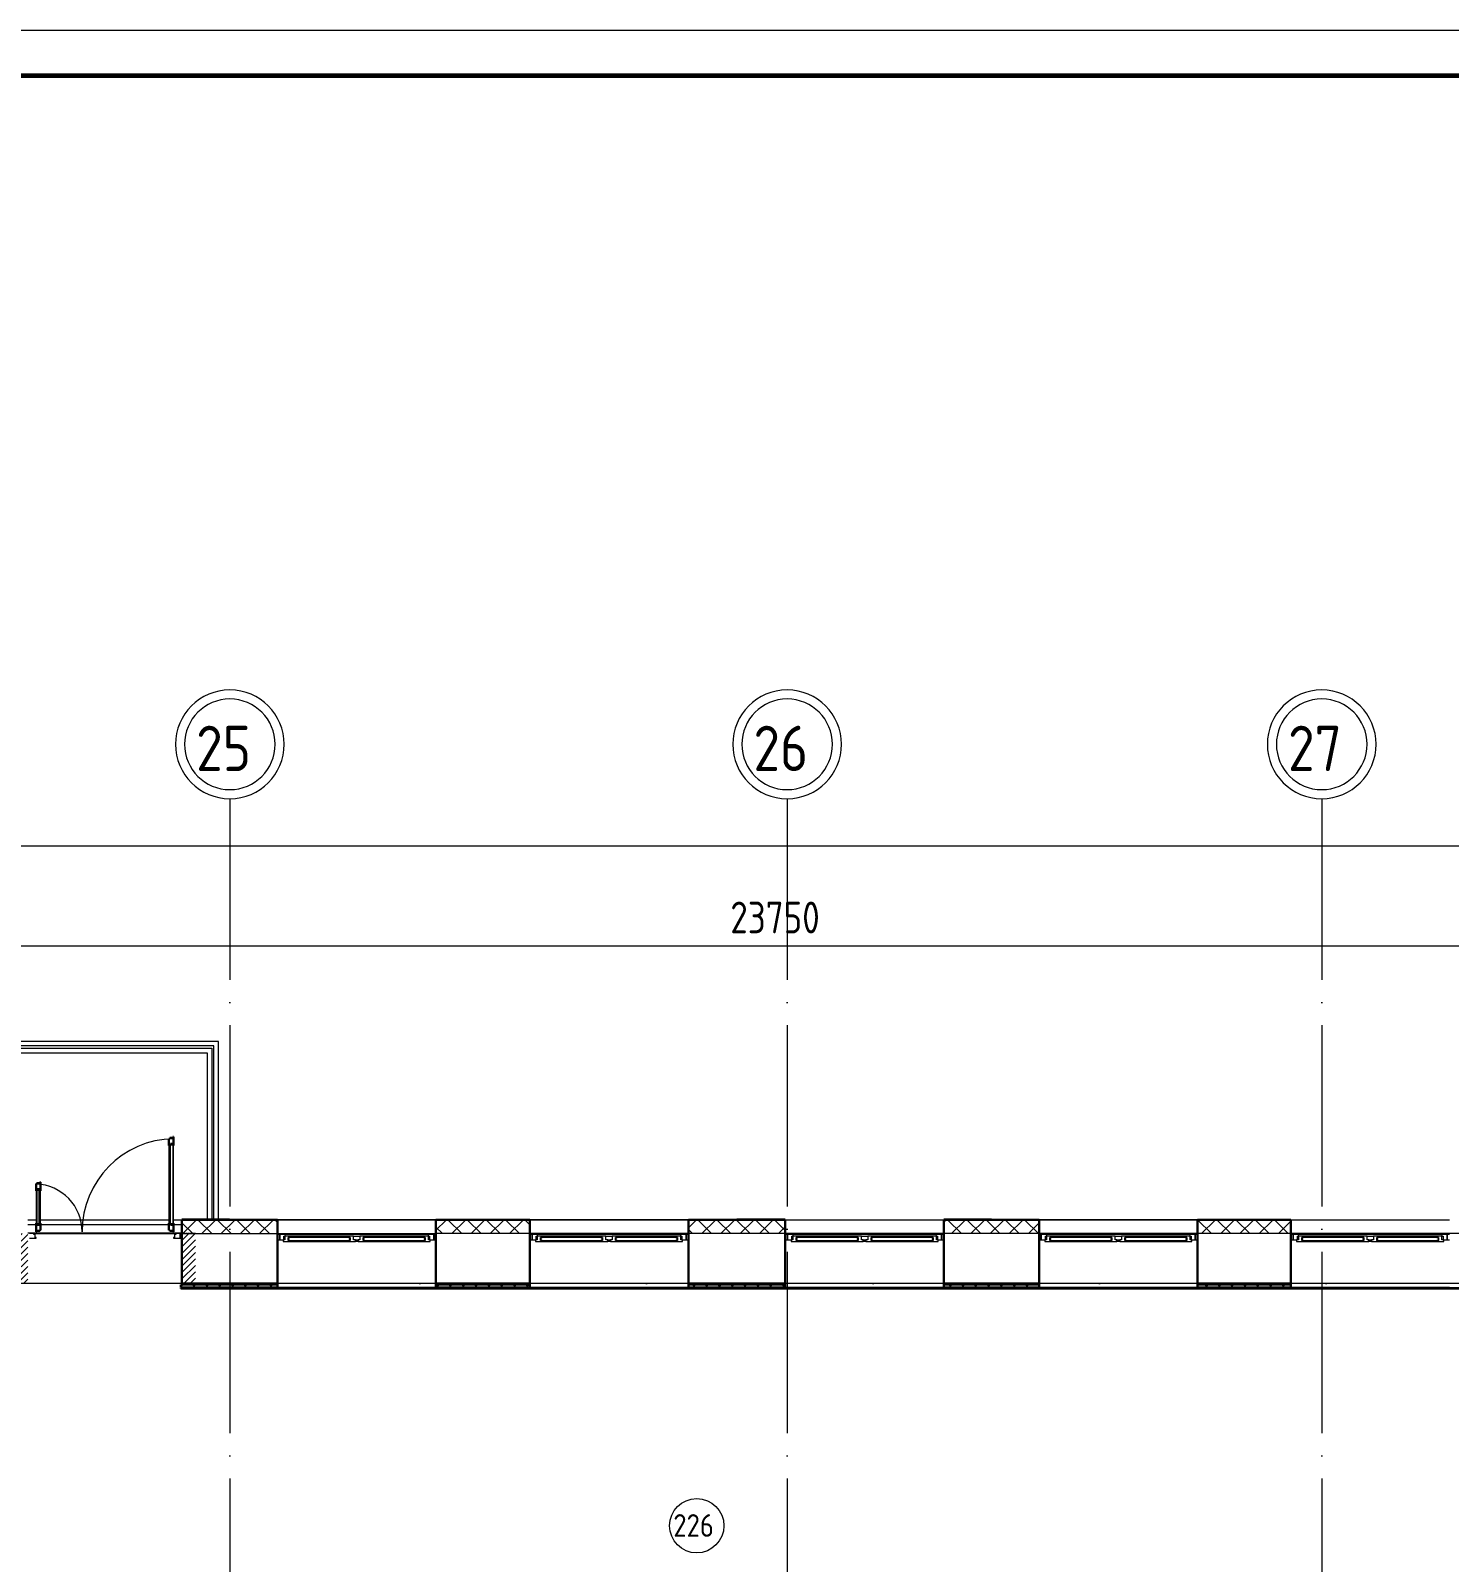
# Model space of a CAD drawing. Header units: millimetres. Extents: x -586848 to 520591, y -385801 to 675781.
# Drawn here: x -72236 to -56579, y -318603 to -301701 of the extents above; entities that cross this region are included whole.
import ezdxf

# ---------------------------------------------------------------- set-up
doc = ezdxf.new("R2010")
doc.units = ezdxf.units.MM
doc.linetypes.add('ADSK_Линия сетки', pattern=[25, 20, -2.5, 0, -2.5])
doc.linetypes.add('ADSK_Штриховая_ш2 п1_5', pattern=[4.5, 3, -1.5])
for name, color, linetype, lineweight in [('_ Окна', 7, 'Continuous', 9), ('Двери', 252, 'Continuous', 9), ('Лестницы', 252, 'Continuous', 9), ('Марки помещений', 252, 'Continuous', 20), ('Ограждение', 252, 'Continuous', 9), ('Окна', 252, 'Continuous', 9), ('Оси', 252, 'Continuous', 9), ('ОФ_рамка', 8, 'Continuous', 60), ('Размеры', 7, 'Continuous', 9), ('Стены внутренние', 7, 'Continuous', 18), ('Стены наружные', 7, 'Continuous', 18), ('Стены штриховка', 7, 'Continuous', 9)]:
    doc.layers.add(name, color=color, linetype=linetype, lineweight=lineweight)
doc.layers.add('Двери открывание', color=7, linetype='Continuous', lineweight=9, true_color=0xc0c0c0)
doc.styles.add('GOST Common_1', font='', dxfattribs={"height": 250})
doc.styles.add('GOST Common_2', font='', dxfattribs={"width": 0.9, "height": 250})
doc.styles.add('GOST Common_3', font='', dxfattribs={"height": 3.5})
doc.styles.get('GOST Common_1').set_extended_font_data('GOST type B')
doc.styles.get('GOST Common_2').set_extended_font_data('GOST type B')
doc.styles.get('GOST Common_3').set_extended_font_data('GOST 2.304 type A')

# ---------------------------------------------------------------- blocks, each defined once
blk = doc.blocks.new('А0')
at = {"layer": 'ОФ_рамка', "color": 0, "linetype": 'Continuous', "lineweight": 5, "ltscale": 100}
blk.add_lwpolyline([(341068, -309617), (222168, -309617)], dxfattribs=at)
at = {"layer": 'ОФ_рамка', "color": 0, "linetype": 'Continuous', "ltscale": 100}
blk.add_lwpolyline([(340568, -310117), (224168, -310117)], dxfattribs=at)
blk = doc.blocks.new('2 этаж')
at = {"layer": 'Двери', "lineweight": 18, "true_color": 0x636466}
h = blk.add_hatch(dxfattribs=at)
h.set_pattern_fill('FP_2', color=251, style=0, pattern_type=2)
h.set_pattern_definition([(45, (111971.006, 28635.747), (-35.3553, 35.3553), [])])
h.paths.add_polyline_path([(113096, 28361), (113096, 28911), (112946, 28911), (112946, 28361)])
h.paths.add_polyline_path([(111096, 28361), (111246, 28361), (111246, 28911), (111096, 28911), (111096, 28383)])
at = {"layer": '_ Окна', "color": 251, "true_color": 0x636466}
for p, q in [((114026, 28901), (114001, 28901)), ((114001, 28843), (114026, 28843)), ((114026, 28843), (114026, 28901)), ((114124, 28867), (114121, 28867)), ((114121, 28867), (114121, 28835)), ((114121, 28835), (114124, 28835)), ((114801, 28867), (114124, 28867)), ((114124, 28867), (114124, 28835)), ((114124, 28835), (114124, 28867)), ((114124, 28835), (114801, 28835)), ((114801, 28835), (114801, 28867)), ((114801, 28867), (114801, 28835)), ((114804, 28867), (114801, 28867)), ((114801, 28835), (114804, 28835)), ((114804, 28835), (114804, 28867)), ((114951, 28867), (114948, 28867)), ((114948, 28867), (114948, 28835)), ((114948, 28835), (114951, 28835)), ((115628, 28867), (114951, 28867)), ((114951, 28867), (114951, 28835)), ((114951, 28835), (114951, 28867)), ((114951, 28835), (115628, 28835)), ((115628, 28835), (115628, 28867)), ((115628, 28867), (115628, 28835)), ((115631, 28867), (115628, 28867)), ((115628, 28835), (115631, 28835)), ((115631, 28835), (115631, 28867)), ((115751, 28901), (115726, 28901)), ((115726, 28901), (115726, 28843)), ((115726, 28843), (115751, 28843)), ((116811, 28901), (116786, 28901)), ((116786, 28843), (116811, 28843)), ((116811, 28843), (116811, 28901)), ((116909, 28867), (116906, 28867)), ((116906, 28867), (116906, 28835)), ((116906, 28835), (116909, 28835)), ((117586, 28867), (116909, 28867)), ((116909, 28867), (116909, 28835)), ((116909, 28835), (116909, 28867)), ((116909, 28835), (117586, 28835)), ((117586, 28835), (117586, 28867)), ((117586, 28867), (117586, 28835)), ((117589, 28867), (117586, 28867)), ((117586, 28835), (117589, 28835)), ((117589, 28835), (117589, 28867)), ((117736, 28867), (117733, 28867)), ((117733, 28867), (117733, 28835)), ((117733, 28835), (117736, 28835)), ((118413, 28867), (117736, 28867)), ((117736, 28867), (117736, 28835)), ((117736, 28835), (117736, 28867)), ((117736, 28835), (118413, 28835)), ((118413, 28835), (118413, 28867)), ((118413, 28867), (118413, 28835)), ((118416, 28867), (118413, 28867)), ((118413, 28835), (118416, 28835)), ((118416, 28835), (118416, 28867)), ((118536, 28901), (118511, 28901)), ((118511, 28901), (118511, 28843)), ((118511, 28843), (118536, 28843)), ((119631, 28901), (119606, 28901)), ((119606, 28843), (119631, 28843)), ((119631, 28843), (119631, 28901)), ((119729, 28867), (119726, 28867)), ((119726, 28867), (119726, 28835)), ((119726, 28835), (119729, 28835)), ((120406, 28867), (119729, 28867)), ((119729, 28867), (119729, 28835)), ((119729, 28835), (119729, 28867)), ((119729, 28835), (120406, 28835)), ((120406, 28835), (120406, 28867)), ((120406, 28867), (120406, 28835)), ((120409, 28867), (120406, 28867)), ((120406, 28835), (120409, 28835)), ((120409, 28835), (120409, 28867)), ((120556, 28867), (120553, 28867)), ((120553, 28867), (120553, 28835)), ((120553, 28835), (120556, 28835)), ((121233, 28867), (120556, 28867)), ((120556, 28867), (120556, 28835)), ((120556, 28835), (120556, 28867)), ((120556, 28835), (121233, 28835)), ((121233, 28835), (121233, 28867)), ((121233, 28867), (121233, 28835)), ((121236, 28867), (121233, 28867)), ((121233, 28835), (121236, 28835)), ((121236, 28835), (121236, 28867)), ((121356, 28901), (121331, 28901)), ((121331, 28901), (121331, 28843)), ((121331, 28843), (121356, 28843)), ((122431, 28901), (122406, 28901)), ((122406, 28843), (122431, 28843)), ((122431, 28843), (122431, 28901)), ((122529, 28867), (122526, 28867)), ((122526, 28867), (122526, 28835)), ((122526, 28835), (122529, 28835)), ((123206, 28867), (122529, 28867)), ((122529, 28867), (122529, 28835)), ((122529, 28835), (122529, 28867)), ((122529, 28835), (123206, 28835)), ((123206, 28835), (123206, 28867)), ((123206, 28867), (123206, 28835)), ((123209, 28867), (123206, 28867)), ((123206, 28835), (123209, 28835)), ((123209, 28835), (123209, 28867)), ((123356, 28867), (123353, 28867)), ((123353, 28867), (123353, 28835)), ((123353, 28835), (123356, 28835)), ((124033, 28867), (123356, 28867)), ((123356, 28867), (123356, 28835)), ((123356, 28835), (123356, 28867)), ((123356, 28835), (124033, 28835)), ((124033, 28835), (124033, 28867)), ((124033, 28867), (124033, 28835)), ((124036, 28867), (124033, 28867)), ((124033, 28835), (124036, 28835)), ((124036, 28835), (124036, 28867)), ((124156, 28901), (124131, 28901)), ((124131, 28901), (124131, 28843)), ((124131, 28843), (124156, 28843)), ((125211, 28901), (125186, 28901)), ((125186, 28843), (125211, 28843)), ((125211, 28843), (125211, 28901)), ((125309, 28867), (125306, 28867)), ((125306, 28867), (125306, 28835)), ((125306, 28835), (125309, 28835)), ((125986, 28867), (125309, 28867)), ((125309, 28867), (125309, 28835)), ((125309, 28835), (125309, 28867)), ((125309, 28835), (125986, 28835)), ((125986, 28835), (125986, 28867)), ((125986, 28867), (125986, 28835)), ((125989, 28867), (125986, 28867)), ((125986, 28835), (125989, 28835)), ((125989, 28835), (125989, 28867)), ((126136, 28867), (126133, 28867)), ((126133, 28867), (126133, 28835)), ((126133, 28835), (126136, 28835)), ((126813, 28867), (126136, 28867)), ((126136, 28867), (126136, 28835)), ((126136, 28835), (126136, 28867)), ((126136, 28835), (126813, 28835)), ((126813, 28835), (126813, 28867)), ((126813, 28867), (126813, 28835)), ((126816, 28867), (126813, 28867)), ((126813, 28835), (126816, 28835)), ((126816, 28835), (126816, 28867)), ((126936, 28901), (126911, 28901)), ((126911, 28901), (126911, 28843)), ((126911, 28843), (126936, 28843))]:
    blk.add_line(p, q, dxfattribs=at)
at = {"layer": '_ Окна', "color": 251, "lineweight": 18, "true_color": 0x636466}
for p, q in [((114085, 28901), (114026, 28901)), ((114026, 28901), (114026, 28843)), ((114026, 28843), (114064, 28843)), ((114084, 28843), (114064, 28843)), ((114064, 28843), (114064, 28826)), ((114064, 28826), (114120, 28826)), ((114072, 28843), (114072, 28884)), ((114072, 28884), (114084, 28884)), ((114084, 28884), (114084, 28843)), ((114134, 28884), (114084, 28884)), ((114090, 28884), (114085, 28901)), ((114120, 28826), (114121, 28827)), ((114121, 28835), (114121, 28867)), ((114121, 28867), (114139, 28867)), ((114139, 28835), (114121, 28835)), ((114121, 28827), (114122, 28826)), ((114122, 28826), (114137, 28826)), ((114139, 28867), (114134, 28884)), ((114137, 28826), (114139, 28835)), ((114791, 28884), (114786, 28867)), ((114786, 28867), (114804, 28867)), ((114804, 28835), (114786, 28835)), ((114786, 28835), (114788, 28826)), ((114788, 28826), (114803, 28826)), ((114841, 28884), (114791, 28884)), ((114803, 28826), (114804, 28827)), ((114804, 28867), (114804, 28835)), ((114804, 28827), (114805, 28826)), ((114805, 28826), (114861, 28826)), ((114841, 28843), (114841, 28884)), ((114861, 28843), (114841, 28843)), ((114861, 28826), (114861, 28843)), ((114911, 28843), (114891, 28843)), ((114891, 28843), (114891, 28826)), ((114891, 28826), (114947, 28826)), ((114911, 28884), (114911, 28843)), ((114961, 28884), (114911, 28884)), ((114947, 28826), (114948, 28827)), ((114948, 28835), (114948, 28867)), ((114948, 28867), (114966, 28867)), ((114966, 28835), (114948, 28835)), ((114948, 28827), (114949, 28826)), ((114949, 28826), (114964, 28826)), ((114966, 28867), (114961, 28884)), ((114964, 28826), (114966, 28835)), ((115618, 28884), (115613, 28867)), ((115613, 28867), (115631, 28867)), ((115631, 28835), (115613, 28835)), ((115613, 28835), (115615, 28826)), ((115615, 28826), (115630, 28826)), ((115668, 28884), (115618, 28884)), ((115630, 28826), (115631, 28827)), ((115631, 28867), (115631, 28835)), ((115631, 28827), (115632, 28826)), ((115632, 28826), (115688, 28826)), ((115667, 28901), (115662, 28884)), ((115726, 28901), (115667, 28901)), ((115668, 28843), (115668, 28884)), ((115668, 28884), (115680, 28884)), ((115688, 28843), (115668, 28843)), ((115680, 28884), (115680, 28843)), ((115688, 28826), (115688, 28843)), ((115688, 28843), (115726, 28843)), ((115726, 28843), (115726, 28901)), ((116870, 28901), (116811, 28901)), ((116811, 28901), (116811, 28843)), ((116811, 28843), (116849, 28843)), ((116869, 28843), (116849, 28843)), ((116849, 28843), (116849, 28826)), ((116849, 28826), (116905, 28826)), ((116857, 28843), (116857, 28884)), ((116857, 28884), (116869, 28884)), ((116869, 28884), (116869, 28843)), ((116919, 28884), (116869, 28884)), ((116875, 28884), (116870, 28901)), ((116905, 28826), (116906, 28827)), ((116906, 28835), (116906, 28867)), ((116906, 28867), (116924, 28867)), ((116924, 28835), (116906, 28835)), ((116906, 28827), (116907, 28826)), ((116907, 28826), (116922, 28826)), ((116924, 28867), (116919, 28884)), ((116922, 28826), (116924, 28835)), ((117576, 28884), (117571, 28867)), ((117571, 28867), (117589, 28867)), ((117589, 28835), (117571, 28835)), ((117571, 28835), (117573, 28826)), ((117573, 28826), (117588, 28826)), ((117626, 28884), (117576, 28884)), ((117588, 28826), (117589, 28827)), ((117589, 28867), (117589, 28835)), ((117589, 28827), (117590, 28826)), ((117590, 28826), (117646, 28826)), ((117626, 28843), (117626, 28884)), ((117646, 28843), (117626, 28843)), ((117646, 28826), (117646, 28843)), ((117696, 28843), (117676, 28843)), ((117676, 28843), (117676, 28826)), ((117676, 28826), (117732, 28826)), ((117696, 28884), (117696, 28843)), ((117746, 28884), (117696, 28884)), ((117732, 28826), (117733, 28827)), ((117733, 28835), (117733, 28867)), ((117733, 28867), (117751, 28867)), ((117751, 28835), (117733, 28835)), ((117733, 28827), (117734, 28826)), ((117734, 28826), (117749, 28826)), ((117751, 28867), (117746, 28884)), ((117749, 28826), (117751, 28835)), ((118403, 28884), (118398, 28867)), ((118398, 28867), (118416, 28867)), ((118416, 28835), (118398, 28835)), ((118398, 28835), (118400, 28826)), ((118400, 28826), (118415, 28826)), ((118453, 28884), (118403, 28884)), ((118415, 28826), (118416, 28827)), ((118416, 28867), (118416, 28835)), ((118416, 28827), (118417, 28826)), ((118417, 28826), (118473, 28826)), ((118452, 28901), (118447, 28884)), ((118511, 28901), (118452, 28901)), ((118453, 28843), (118453, 28884)), ((118453, 28884), (118465, 28884)), ((118473, 28843), (118453, 28843)), ((118465, 28884), (118465, 28843)), ((118473, 28826), (118473, 28843)), ((118473, 28843), (118511, 28843)), ((118511, 28843), (118511, 28901)), ((119690, 28901), (119631, 28901)), ((119631, 28901), (119631, 28843)), ((119631, 28843), (119669, 28843)), ((119689, 28843), (119669, 28843)), ((119669, 28843), (119669, 28826)), ((119669, 28826), (119725, 28826)), ((119677, 28843), (119677, 28884)), ((119677, 28884), (119689, 28884)), ((119689, 28884), (119689, 28843)), ((119739, 28884), (119689, 28884)), ((119695, 28884), (119690, 28901)), ((119725, 28826), (119726, 28827)), ((119726, 28835), (119726, 28867)), ((119726, 28867), (119744, 28867)), ((119744, 28835), (119726, 28835)), ((119726, 28827), (119727, 28826)), ((119727, 28826), (119742, 28826)), ((119744, 28867), (119739, 28884)), ((119742, 28826), (119744, 28835)), ((120396, 28884), (120391, 28867)), ((120391, 28867), (120409, 28867)), ((120409, 28835), (120391, 28835)), ((120391, 28835), (120393, 28826)), ((120393, 28826), (120408, 28826)), ((120446, 28884), (120396, 28884)), ((120408, 28826), (120409, 28827)), ((120409, 28867), (120409, 28835)), ((120409, 28827), (120410, 28826)), ((120410, 28826), (120466, 28826)), ((120446, 28843), (120446, 28884)), ((120466, 28843), (120446, 28843)), ((120466, 28826), (120466, 28843)), ((120516, 28843), (120496, 28843)), ((120496, 28843), (120496, 28826)), ((120496, 28826), (120552, 28826)), ((120516, 28884), (120516, 28843)), ((120566, 28884), (120516, 28884)), ((120552, 28826), (120553, 28827)), ((120553, 28835), (120553, 28867)), ((120553, 28867), (120571, 28867)), ((120571, 28835), (120553, 28835)), ((120553, 28827), (120554, 28826)), ((120554, 28826), (120569, 28826)), ((120571, 28867), (120566, 28884)), ((120569, 28826), (120571, 28835)), ((121223, 28884), (121218, 28867)), ((121218, 28867), (121236, 28867)), ((121236, 28835), (121218, 28835)), ((121218, 28835), (121220, 28826)), ((121220, 28826), (121235, 28826)), ((121273, 28884), (121223, 28884)), ((121235, 28826), (121236, 28827)), ((121236, 28867), (121236, 28835)), ((121236, 28827), (121237, 28826)), ((121237, 28826), (121293, 28826)), ((121272, 28901), (121267, 28884)), ((121331, 28901), (121272, 28901)), ((121273, 28843), (121273, 28884)), ((121273, 28884), (121285, 28884)), ((121293, 28843), (121273, 28843)), ((121285, 28884), (121285, 28843)), ((121293, 28826), (121293, 28843)), ((121293, 28843), (121331, 28843)), ((121331, 28843), (121331, 28901)), ((122490, 28901), (122431, 28901)), ((122431, 28901), (122431, 28843)), ((122431, 28843), (122469, 28843)), ((122489, 28843), (122469, 28843)), ((122469, 28843), (122469, 28826)), ((122469, 28826), (122525, 28826)), ((122477, 28843), (122477, 28884)), ((122477, 28884), (122489, 28884)), ((122489, 28884), (122489, 28843)), ((122539, 28884), (122489, 28884)), ((122495, 28884), (122490, 28901)), ((122525, 28826), (122526, 28827)), ((122526, 28835), (122526, 28867)), ((122526, 28867), (122544, 28867)), ((122544, 28835), (122526, 28835)), ((122526, 28827), (122527, 28826)), ((122527, 28826), (122542, 28826)), ((122544, 28867), (122539, 28884)), ((122542, 28826), (122544, 28835)), ((123196, 28884), (123191, 28867)), ((123191, 28867), (123209, 28867)), ((123209, 28835), (123191, 28835)), ((123191, 28835), (123193, 28826)), ((123193, 28826), (123208, 28826)), ((123246, 28884), (123196, 28884)), ((123208, 28826), (123209, 28827)), ((123209, 28867), (123209, 28835)), ((123209, 28827), (123210, 28826)), ((123210, 28826), (123266, 28826)), ((123246, 28843), (123246, 28884)), ((123266, 28843), (123246, 28843)), ((123266, 28826), (123266, 28843)), ((123316, 28843), (123296, 28843)), ((123296, 28843), (123296, 28826)), ((123296, 28826), (123352, 28826)), ((123316, 28884), (123316, 28843)), ((123366, 28884), (123316, 28884)), ((123352, 28826), (123353, 28827)), ((123353, 28835), (123353, 28867)), ((123353, 28867), (123371, 28867)), ((123371, 28835), (123353, 28835)), ((123353, 28827), (123354, 28826)), ((123354, 28826), (123369, 28826)), ((123371, 28867), (123366, 28884)), ((123369, 28826), (123371, 28835)), ((124023, 28884), (124018, 28867)), ((124018, 28867), (124036, 28867)), ((124036, 28835), (124018, 28835)), ((124018, 28835), (124020, 28826)), ((124020, 28826), (124035, 28826)), ((124073, 28884), (124023, 28884)), ((124035, 28826), (124036, 28827)), ((124036, 28867), (124036, 28835)), ((124036, 28827), (124037, 28826)), ((124037, 28826), (124093, 28826)), ((124072, 28901), (124067, 28884)), ((124131, 28901), (124072, 28901)), ((124073, 28843), (124073, 28884)), ((124073, 28884), (124085, 28884)), ((124093, 28843), (124073, 28843)), ((124085, 28884), (124085, 28843)), ((124093, 28826), (124093, 28843)), ((124093, 28843), (124131, 28843)), ((124131, 28843), (124131, 28901)), ((125270, 28901), (125211, 28901)), ((125211, 28901), (125211, 28843)), ((125211, 28843), (125249, 28843)), ((125269, 28843), (125249, 28843)), ((125249, 28843), (125249, 28826)), ((125249, 28826), (125305, 28826)), ((125257, 28843), (125257, 28884)), ((125257, 28884), (125269, 28884)), ((125269, 28884), (125269, 28843)), ((125319, 28884), (125269, 28884)), ((125275, 28884), (125270, 28901)), ((125305, 28826), (125306, 28827)), ((125306, 28835), (125306, 28867)), ((125306, 28867), (125324, 28867)), ((125324, 28835), (125306, 28835)), ((125306, 28827), (125307, 28826)), ((125307, 28826), (125322, 28826)), ((125324, 28867), (125319, 28884)), ((125322, 28826), (125324, 28835)), ((125976, 28884), (125971, 28867)), ((125971, 28867), (125989, 28867)), ((125989, 28835), (125971, 28835)), ((125971, 28835), (125973, 28826)), ((125973, 28826), (125988, 28826)), ((126026, 28884), (125976, 28884)), ((125988, 28826), (125989, 28827)), ((125989, 28867), (125989, 28835)), ((125989, 28827), (125990, 28826)), ((125990, 28826), (126046, 28826)), ((126026, 28843), (126026, 28884)), ((126046, 28843), (126026, 28843)), ((126046, 28826), (126046, 28843)), ((126096, 28843), (126076, 28843)), ((126076, 28843), (126076, 28826)), ((126076, 28826), (126132, 28826)), ((126096, 28884), (126096, 28843)), ((126146, 28884), (126096, 28884)), ((126132, 28826), (126133, 28827)), ((126133, 28835), (126133, 28867)), ((126133, 28867), (126151, 28867)), ((126151, 28835), (126133, 28835)), ((126133, 28827), (126134, 28826)), ((126134, 28826), (126149, 28826)), ((126151, 28867), (126146, 28884)), ((126149, 28826), (126151, 28835)), ((126803, 28884), (126798, 28867)), ((126798, 28867), (126816, 28867)), ((126816, 28835), (126798, 28835)), ((126798, 28835), (126800, 28826)), ((126800, 28826), (126815, 28826)), ((126853, 28884), (126803, 28884)), ((126815, 28826), (126816, 28827)), ((126816, 28867), (126816, 28835)), ((126816, 28827), (126817, 28826)), ((126817, 28826), (126873, 28826)), ((126852, 28901), (126847, 28884)), ((126911, 28901), (126852, 28901)), ((126853, 28843), (126853, 28884)), ((126853, 28884), (126865, 28884)), ((126873, 28843), (126853, 28843)), ((126865, 28884), (126865, 28843)), ((126873, 28826), (126873, 28843)), ((126873, 28843), (126911, 28843)), ((126911, 28843), (126911, 28901))]:
    blk.add_line(p, q, dxfattribs=at)
at = {"layer": 'Двери', "color": 251, "lineweight": 30, "true_color": 0x636466}
for p, q in [((112813, 29959), (112804, 29959)), ((112804, 29959), (112804, 29885)), ((112845, 29969), (112813, 29969)), ((112813, 29969), (112813, 29959)), ((112854, 29979), (112845, 29979)), ((112845, 29979), (112845, 29969)), ((112854, 29885), (112854, 29979)), ((112804, 29885), (112821, 29885)), ((112821, 29885), (112821, 29903)), ((112821, 29903), (112845, 29903)), ((112845, 29903), (112845, 29885)), ((112845, 29885), (112854, 29885)), ((111347, 29459), (111338, 29459)), ((111338, 29459), (111338, 29385)), ((111379, 29469), (111347, 29469)), ((111347, 29469), (111347, 29459)), ((111388, 29479), (111379, 29479)), ((111379, 29479), (111379, 29469)), ((111388, 29385), (111388, 29479)), ((111347, 29385), (111338, 29385)), ((111347, 29403), (111347, 29385)), ((111371, 29403), (111347, 29403)), ((111371, 29385), (111371, 29403)), ((111388, 29385), (111371, 29385)), ((111338, 29025), (111338, 28931)), ((111347, 29025), (111338, 29025)), ((111338, 28931), (111347, 28931)), ((111347, 29007), (111347, 29025)), ((111371, 29007), (111347, 29007)), ((111347, 28931), (111347, 28941)), ((111347, 28941), (111379, 28941)), ((111371, 29025), (111371, 29007)), ((111388, 29025), (111371, 29025)), ((111379, 28941), (111379, 28951)), ((111379, 28951), (111388, 28951)), ((111388, 28951), (111388, 29025)), ((112804, 29025), (112804, 28951)), ((112804, 29025), (112821, 29025)), ((112804, 28951), (112813, 28951)), ((112813, 28951), (112813, 28941)), ((112813, 28941), (112845, 28941)), ((112821, 29025), (112821, 29007)), ((112821, 29007), (112845, 29007)), ((112845, 29025), (112854, 29025)), ((112845, 29007), (112845, 29025)), ((112845, 28941), (112845, 28931)), ((112845, 28931), (112854, 28931)), ((112854, 28931), (112854, 29025))]:
    blk.add_line(p, q, dxfattribs=at)
at = {"layer": 'Двери', "color": 251, "true_color": 0x636466}
for p, q in [((112804, 29885), (112804, 29025)), ((112821, 29007), (112821, 29903)), ((112821, 29903), (112845, 29903)), ((112845, 29903), (112845, 29007)), ((112854, 29025), (112854, 29885)), ((111338, 29385), (111338, 29025)), ((111347, 29403), (111347, 29007)), ((111371, 29403), (111347, 29403)), ((111371, 29007), (111371, 29403)), ((111388, 29025), (111388, 29385)), ((111313, 28911), (111266, 28911)), ((111313, 28902), (111313, 28911)), ((111347, 29007), (111371, 29007)), ((112845, 29007), (112821, 29007)), ((112879, 28911), (112879, 28902)), ((112926, 28911), (112879, 28911)), ((112946, 28911), (112926, 28911)), ((112926, 28911), (112926, 28861)), ((112926, 28861), (112926, 28911)), ((112946, 28861), (112946, 28911)), ((111266, 28861), (111338, 28861)), ((111328, 28902), (111313, 28902)), ((111328, 28870), (111328, 28902)), ((111338, 28870), (111328, 28870)), ((111338, 28861), (111338, 28870)), ((112864, 28870), (112854, 28870)), ((112854, 28870), (112854, 28861)), ((112854, 28861), (112926, 28861)), ((112879, 28902), (112864, 28902)), ((112864, 28902), (112864, 28870)), ((112926, 28861), (112946, 28861))]:
    blk.add_line(p, q, dxfattribs=at)
at = {"layer": 'Двери', "color": 251, "linetype": 'ADSK_Штриховая_ш2 п1_5', "true_color": 0x636466}
for p, q in [((113096, 28911), (112946, 28911)), ((112946, 28911), (112946, 28361)), ((112946, 28361), (113096, 28361))]:
    blk.add_line(p, q, dxfattribs=at)
at = {"layer": 'Двери открывание', "color": 251, "true_color": 0x636466}
for centre, radius, start, end in [((112874, 28931), 1028, 91.1148, 180), ((111318, 28931), 528, 0, 87.8292)]:
    blk.add_arc(centre, radius, start, end, dxfattribs=at)
at = {"layer": 'Лестницы', "color": 251, "true_color": 0x636466}
for p, q in [((113351, 31033), (110626, 31033)), ((113301, 30983), (110676, 30983)), ((113301, 29068), (113301, 30983)), ((113351, 29068), (113351, 31033)), ((111246, 29063), (111338, 29063)), ((111246, 29013), (111338, 29013)), ((111388, 29063), (112804, 29063)), ((111388, 29013), (112804, 29013)), ((112854, 29063), (112946, 29063)), ((112854, 29013), (112946, 29013))]:
    blk.add_line(p, q, dxfattribs=at)
at = {"layer": 'Марки помещений', "color": 251, "true_color": 0x636466}
blk.add_circle((118629, 25688), 300, dxfattribs=at)
at = {"layer": 'Ограждение', "color": 251, "true_color": 0x636466}
for p, q in [((110701, 30958), (113276, 30958)), ((113276, 30958), (113276, 29068)), ((110751, 30908), (113226, 30908)), ((113226, 30908), (113226, 29068))]:
    blk.add_line(p, q, dxfattribs=at)
at = {"layer": 'Окна', "color": 251, "true_color": 0x636466}
for p, q in [((115667, 28901), (114085, 28901)), ((114120, 28826), (114122, 28826)), ((114791, 28884), (114134, 28884)), ((114137, 28826), (114788, 28826)), ((114803, 28826), (114805, 28826)), ((114841, 28884), (114911, 28884)), ((114861, 28843), (114891, 28843)), ((114891, 28826), (114861, 28826)), ((114947, 28826), (114949, 28826)), ((115618, 28884), (114961, 28884)), ((114964, 28826), (115615, 28826)), ((115630, 28826), (115632, 28826)), ((118452, 28901), (116870, 28901)), ((116905, 28826), (116907, 28826)), ((117576, 28884), (116919, 28884)), ((116922, 28826), (117573, 28826)), ((117588, 28826), (117590, 28826)), ((117626, 28884), (117696, 28884)), ((117646, 28843), (117676, 28843)), ((117676, 28826), (117646, 28826)), ((117732, 28826), (117734, 28826)), ((118403, 28884), (117746, 28884)), ((117749, 28826), (118400, 28826)), ((118415, 28826), (118417, 28826)), ((121272, 28901), (119690, 28901)), ((119725, 28826), (119727, 28826)), ((120396, 28884), (119739, 28884)), ((119742, 28826), (120393, 28826)), ((120408, 28826), (120410, 28826)), ((120446, 28884), (120516, 28884)), ((120466, 28843), (120496, 28843)), ((120496, 28826), (120466, 28826)), ((120552, 28826), (120554, 28826)), ((121223, 28884), (120566, 28884)), ((120569, 28826), (121220, 28826)), ((121235, 28826), (121237, 28826)), ((124072, 28901), (122490, 28901)), ((122525, 28826), (122527, 28826)), ((123196, 28884), (122539, 28884)), ((122542, 28826), (123193, 28826)), ((123208, 28826), (123210, 28826)), ((123246, 28884), (123316, 28884)), ((123266, 28843), (123296, 28843)), ((123296, 28826), (123266, 28826)), ((123352, 28826), (123354, 28826)), ((124023, 28884), (123366, 28884)), ((123369, 28826), (124020, 28826)), ((124035, 28826), (124037, 28826)), ((126852, 28901), (125270, 28901)), ((125305, 28826), (125307, 28826)), ((125976, 28884), (125319, 28884)), ((125322, 28826), (125973, 28826)), ((125988, 28826), (125990, 28826)), ((126026, 28884), (126096, 28884)), ((126046, 28843), (126076, 28843)), ((126076, 28826), (126046, 28826)), ((126132, 28826), (126134, 28826)), ((126803, 28884), (126146, 28884)), ((126149, 28826), (126800, 28826)), ((126815, 28826), (126817, 28826))]:
    blk.add_line(p, q, dxfattribs=at)
at = {"layer": 'Оси', "color": 251, "linetype": 'ADSK_Линия сетки', "ltscale": 100, "true_color": 0x636466}
for p, q in [((113476, 33711), (113476, 16057)), ((119626, 33711), (119626, 16057)), ((125526, 33711), (125526, 16057)), ((165326, 28361), (93604, 28361))]:
    blk.add_line(p, q, dxfattribs=at)
at = {"layer": 'Оси', "color": 251, "lineweight": 20, "true_color": 0x636466}
for centre, radius, start, end in [((113476, 34311), 600, 0, 180), ((119626, 34311), 600, 0, 180), ((125526, 34311), 600, 0, 180), ((113476, 34311), 500, 0, 180), ((119626, 34311), 500, 0, 180), ((125526, 34311), 500, 0, 180), ((113476, 34311), 600, 180, 0), ((113476, 34311), 500, 180, 0), ((119626, 34311), 600, 180, 0), ((119626, 34311), 500, 180, 0), ((125526, 34311), 600, 180, 0), ((125526, 34311), 500, 180, 0)]:
    blk.add_arc(centre, radius, start, end, dxfattribs=at)
at = {"layer": 'Размеры', "color": 251, "lineweight": 20, "true_color": 0x636466}
for p, q in [((107526, 33192), (161426, 33192)), ((107526, 32088), (131426, 32088))]:
    blk.add_line(p, q, dxfattribs=at)
at = {"layer": 'Стены внутренние', "color": 251, "true_color": 0x636466}
for p, q in [((111246, 28921), (112946, 28921)), ((111313, 28911), (112879, 28911)), ((112946, 28911), (115750, 28911)), ((114001, 29063), (115751, 29063)), ((131231, 28911), (115751, 28911)), ((118536, 28911), (115751, 28911)), ((116786, 29063), (118536, 29063)), ((119606, 29063), (121356, 29063)), ((122406, 29063), (124156, 29063)), ((125186, 29063), (126936, 29063)), ((112946, 28361), (111246, 28361)), ((115751, 28361), (114001, 28361)), ((118536, 28361), (116786, 28361)), ((121356, 28361), (119606, 28361)), ((124156, 28361), (122406, 28361)), ((126936, 28361), (125186, 28361))]:
    blk.add_line(p, q, dxfattribs=at)
at = {"layer": 'Стены внутренние', "color": 251, "lineweight": 30, "true_color": 0x636466}
for p, q in [((112946, 28361), (112946, 29063)), ((114001, 29063), (112946, 29063)), ((114001, 28361), (114001, 29063)), ((115751, 28361), (115751, 29063)), ((115751, 29063), (116786, 29063)), ((116786, 28361), (116786, 29063)), ((118536, 28361), (118536, 29063)), ((119606, 29063), (118536, 29063)), ((119606, 28361), (119606, 29063)), ((121356, 28361), (121356, 29063)), ((121356, 29063), (122406, 29063)), ((122406, 28361), (122406, 29063)), ((124156, 28361), (124156, 29063)), ((124156, 29063), (125186, 29063)), ((125186, 28361), (125186, 29063)), ((114001, 28361), (112946, 28361)), ((116786, 28361), (115751, 28361)), ((119606, 28361), (118536, 28361)), ((122406, 28361), (121356, 28361)), ((125186, 28361), (124156, 28361))]:
    blk.add_line(p, q, dxfattribs=at)
at = {"layer": 'Стены внутренние', "color": 251, "linetype": 'Continuous', "lineweight": 9, "true_color": 0x636466}
for p, q in [((112947, 29054), (112946, 29055)), ((113066, 28911), (112948, 29028)), ((112956, 28911), (113106, 29061)), ((113086, 29063), (113085, 29061)), ((113278, 28911), (113128, 29061)), ((113168, 28911), (113318, 29061)), ((113490, 28911), (113340, 29061)), ((113380, 28911), (113530, 29061)), ((113529, 29061), (113528, 29063)), ((113702, 28911), (113552, 29061)), ((113593, 28911), (113743, 29061)), ((113914, 28911), (113764, 29061)), ((113805, 28911), (113955, 29061)), ((113999, 29038), (113976, 29061)), ((115751, 28948), (115864, 29061)), ((115823, 28911), (115751, 28983)), ((116036, 28911), (115886, 29061)), ((115902, 29063), (115901, 29061)), ((115926, 28911), (116076, 29061)), ((116248, 28911), (116098, 29061)), ((116138, 28911), (116288, 29061)), ((116460, 28911), (116310, 29061)), ((116350, 28911), (116500, 29061)), ((116672, 28911), (116522, 29061)), ((116562, 28911), (116712, 29061)), ((116784, 29011), (116734, 29061)), ((116775, 28911), (116786, 28922)), ((118536, 28975), (118622, 29061)), ((118581, 28911), (118536, 28956)), ((118793, 28911), (118643, 29061)), ((118684, 28911), (118834, 29061)), ((118809, 29061), (118808, 29063)), ((119005, 28911), (118855, 29061)), ((118896, 28911), (119046, 29061)), ((119218, 28911), (119068, 29061)), ((119108, 28911), (119258, 29061)), ((119430, 28911), (119280, 29061)), ((119320, 28911), (119470, 29061)), ((119395, 29061), (119395, 29062)), ((119606, 28947), (119492, 29061)), ((119532, 28911), (119606, 28985)), ((121358, 29039), (121379, 29061)), ((121551, 28911), (121401, 29061)), ((121441, 28911), (121591, 29061)), ((121763, 28911), (121613, 29061)), ((121654, 28911), (121804, 29061)), ((121975, 28911), (121825, 29061)), ((121866, 28911), (122016, 29061)), ((122187, 28911), (122037, 29061)), ((122078, 28911), (122228, 29061)), ((122094, 29061), (122093, 29063)), ((122399, 28911), (122249, 29061)), ((122290, 28911), (122404, 29025)), ((124309, 28911), (124159, 29061)), ((124199, 28911), (124349, 29061)), ((124521, 28911), (124371, 29061)), ((124411, 28911), (124561, 29061)), ((124733, 28911), (124583, 29061)), ((124623, 28911), (124773, 29061)), ((124945, 28911), (124795, 29061)), ((124836, 28911), (124986, 29061)), ((125157, 28911), (125007, 29061)), ((125048, 28911), (125184, 29047)), ((125186, 28988), (125184, 28991))]:
    blk.add_line(p, q, dxfattribs=at)
at = {"layer": 'Стены наружные', "color": 251, "lineweight": 30, "true_color": 0x636466}
for p, q in [((113471, 29068), (112946, 29068)), ((112946, 29068), (112946, 29063)), ((112946, 29063), (113471, 29063)), ((113471, 29068), (113471, 29063)), ((119071, 29068), (119606, 29068)), ((119071, 29068), (119071, 29063)), ((119071, 29063), (119606, 29063)), ((119606, 29068), (119606, 29063)), ((121881, 29068), (121356, 29068)), ((121356, 29068), (121356, 29063)), ((121356, 29063), (121881, 29063)), ((121881, 29068), (121881, 29063)), ((112936, 28346), (112946, 28346)), ((112936, 28316), (112936, 28346)), ((114001, 28316), (112936, 28316)), ((130071, 28311), (112936, 28311)), ((112936, 28306), (112936, 28311)), ((112936, 28306), (130071, 28306)), ((112946, 28346), (112946, 28361)), ((114001, 28316), (114001, 28361)), ((115751, 28316), (115751, 28361)), ((116786, 28316), (115751, 28316)), ((116786, 28316), (116786, 28361)), ((118536, 28316), (118536, 28361)), ((119606, 28316), (118536, 28316)), ((119606, 28316), (119606, 28361)), ((121356, 28316), (121356, 28361)), ((122406, 28316), (121356, 28316)), ((122406, 28316), (122406, 28361)), ((124156, 28316), (124156, 28361)), ((125186, 28316), (124156, 28316)), ((125186, 28316), (125186, 28361))]:
    blk.add_line(p, q, dxfattribs=at)
at = {"layer": 'Стены наружные', "color": 251, "linetype": 'Continuous', "lineweight": 9, "true_color": 0x636466}
for p, q in [((113089, 29068), (113086, 29063)), ((112936, 28325), (112957, 28346)), ((112954, 28316), (112936, 28333)), ((113095, 28316), (113065, 28346)), ((113068, 28316), (113098, 28346)), ((113236, 28316), (113206, 28346)), ((113210, 28316), (113240, 28346)), ((113240, 28346), (113255, 28361)), ((113378, 28316), (113348, 28346)), ((113351, 28316), (113381, 28346)), ((113519, 28316), (113489, 28346)), ((113493, 28316), (113523, 28346)), ((113661, 28316), (113631, 28346)), ((113634, 28316), (113664, 28346)), ((113664, 28346), (113679, 28361)), ((113802, 28316), (113772, 28346)), ((113775, 28316), (113805, 28346)), ((113944, 28316), (113914, 28346)), ((113917, 28316), (113947, 28346)), ((115782, 28316), (115752, 28346)), ((115755, 28316), (115785, 28346)), ((115785, 28346), (115800, 28361)), ((115923, 28316), (115893, 28346)), ((115897, 28316), (115927, 28346)), ((116065, 28316), (116035, 28346)), ((116038, 28316), (116068, 28346)), ((116206, 28316), (116176, 28346)), ((116180, 28316), (116210, 28346)), ((116210, 28346), (116225, 28361)), ((116348, 28316), (116318, 28346)), ((116321, 28316), (116351, 28346)), ((116489, 28316), (116459, 28346)), ((116462, 28316), (116492, 28346)), ((116631, 28316), (116601, 28346)), ((116604, 28316), (116634, 28346)), ((116634, 28346), (116649, 28361)), ((116772, 28316), (116742, 28346)), ((116745, 28316), (116775, 28346)), ((118610, 28316), (118580, 28346)), ((118584, 28316), (118614, 28346)), ((118752, 28316), (118722, 28346)), ((118725, 28316), (118755, 28346)), ((118755, 28346), (118770, 28361)), ((118893, 28316), (118863, 28346)), ((118867, 28316), (118897, 28346)), ((119035, 28316), (119005, 28346)), ((119008, 28316), (119038, 28346)), ((119176, 28316), (119146, 28346)), ((119149, 28316), (119179, 28346)), ((119179, 28346), (119194, 28361)), ((119318, 28316), (119288, 28346)), ((119291, 28316), (119321, 28346)), ((119459, 28316), (119429, 28346)), ((119432, 28316), (119462, 28346)), ((119600, 28316), (119570, 28346)), ((119574, 28316), (119604, 28346)), ((119604, 28346), (119606, 28348)), ((121439, 28316), (121409, 28346)), ((121412, 28316), (121442, 28346)), ((121580, 28316), (121550, 28346)), ((121554, 28316), (121584, 28346)), ((121722, 28316), (121692, 28346)), ((121695, 28316), (121725, 28346)), ((121725, 28346), (121740, 28361)), ((121863, 28316), (121833, 28346)), ((121836, 28316), (121866, 28346)), ((122005, 28316), (121975, 28346)), ((121978, 28316), (122008, 28346)), ((122146, 28316), (122116, 28346)), ((122119, 28316), (122149, 28346)), ((122149, 28346), (122164, 28361)), ((122287, 28316), (122257, 28346)), ((122261, 28316), (122291, 28346)), ((122406, 28339), (122399, 28346)), ((122402, 28316), (122406, 28320)), ((124267, 28316), (124237, 28346)), ((124241, 28316), (124271, 28346)), ((124271, 28346), (124286, 28361)), ((124409, 28316), (124379, 28346)), ((124382, 28316), (124412, 28346)), ((124550, 28316), (124520, 28346)), ((124523, 28316), (124553, 28346)), ((124692, 28316), (124662, 28346)), ((124665, 28316), (124695, 28346)), ((124695, 28346), (124710, 28361)), ((124833, 28316), (124803, 28346)), ((124806, 28316), (124836, 28346)), ((124974, 28316), (124944, 28346)), ((124948, 28316), (124978, 28346)), ((125116, 28316), (125086, 28346)), ((125089, 28316), (125119, 28346)), ((125119, 28346), (125134, 28361))]:
    blk.add_line(p, q, dxfattribs=at)
at = {"layer": 'Стены наружные', "color": 251, "true_color": 0x636466}
for p, q in [((113476, 29068), (119071, 29068)), ((113476, 29063), (113476, 29068)), ((114001, 29068), (114001, 29063)), ((115751, 29063), (114001, 29063)), ((115751, 29063), (115751, 29068)), ((116269, 29063), (116269, 29068)), ((121881, 29068), (124671, 29068)), ((122406, 29068), (122406, 29063)), ((124156, 29063), (122406, 29063)), ((124156, 29063), (124156, 29068)), ((124671, 29063), (124671, 29068)), ((115751, 28316), (114001, 28316)), ((118536, 28316), (116786, 28316)), ((121356, 28316), (119606, 28316)), ((124156, 28316), (122406, 28316)), ((126936, 28316), (125186, 28316))]:
    blk.add_line(p, q, dxfattribs=at)
at = {"layer": 'Стены штриховка', "color": 251, "true_color": 0x636466}
for p, q in [((112948, 28911), (112948, 29061)), ((112948, 29061), (113999, 29061)), ((113999, 29061), (113999, 28987)), ((113999, 28987), (114001, 28987)), ((115751, 28987), (115753, 28987)), ((115753, 28987), (115753, 29061)), ((115753, 29061), (116784, 29061)), ((116784, 29061), (116784, 28987)), ((116784, 28987), (116786, 28987)), ((118536, 28987), (118538, 28987)), ((118538, 28987), (118538, 29061)), ((118538, 29061), (119604, 29061)), ((119604, 29061), (119604, 28987)), ((119604, 28987), (119606, 28987)), ((121356, 28987), (121358, 28987)), ((121358, 28987), (121358, 29061)), ((121358, 29061), (122404, 29061)), ((122404, 29061), (122404, 28987)), ((122404, 28987), (122406, 28987)), ((124156, 28987), (124158, 28987)), ((124158, 28987), (124158, 29061)), ((124158, 29061), (125184, 29061)), ((125184, 29061), (125184, 28987)), ((125184, 28987), (125186, 28987)), ((112946, 28346), (114001, 28346)), ((115751, 28346), (116786, 28346)), ((118536, 28346), (119606, 28346)), ((121356, 28346), (122406, 28346)), ((124156, 28346), (125186, 28346))]:
    blk.add_line(p, q, dxfattribs=at)
at = {"layer": 'Марки помещений', "color": 251, "true_color": 0x636466, "style": 'GOST Common_2', "width": 0.9}
blk.add_text('226', height=250, dxfattribs=at).set_placement((118370, 25566))
at = {"layer": 'Оси', "color": 251, "true_color": 0x636466, "style": 'GOST Common_1', "width": 0.9}
for s, p in [('25', (113104, 34016)), ('26', (119254, 34016)), ('27', (125154, 34016))]:
    blk.add_text(s, height=500, dxfattribs=at).set_placement(p)
at = {"layer": 'Размеры', "color": 251, "lineweight": 20, "true_color": 0x636466, "insert": (118999, 32575), "char_height": 350, "width": 1324.48, "attachment_point": 1, "line_spacing_factor": 1.022761, "style": 'GOST Common_3'}
blk.add_mtext('23750', dxfattribs=at)

msp = doc.modelspace()

# ---------------------------------------------------------------- block references
msp.add_blockref('2 этаж', (-183513.2, -343887.1))
at = {"layer": 'ОФ_рамка', "color": 0, "lineweight": -2}
msp.add_blockref('А0', (-326825, 7916), dxfattribs=at)

doc.saveas('drawing.dxf')
